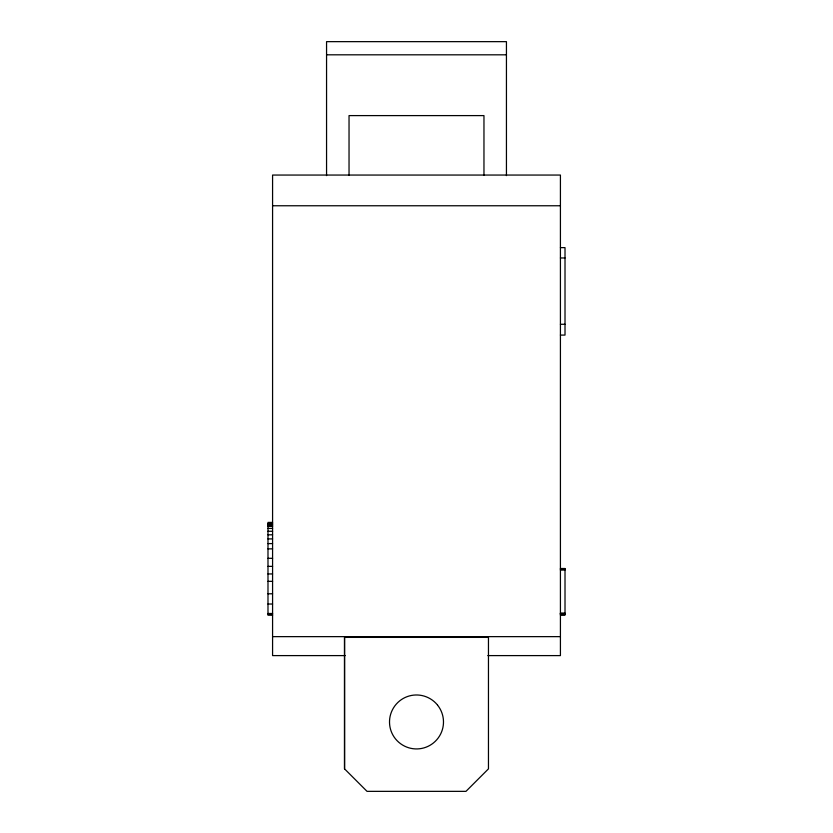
<?xml version="1.0" encoding="UTF-8"?>
<svg xmlns="http://www.w3.org/2000/svg" width="833" height="833" viewBox="0 0 833 833"><rect width="100%" height="100%" fill="white"/><g stroke="black" fill="none" stroke-linecap="round" stroke-linejoin="round"><path stroke-width="1.25" d="M344.539 768.859L344.539 637.391L488.461 637.391L488.461 768.859L465.97 791.35L367.03 791.35L344.539 768.859L344.539 637.391M326.557 54.811L506.443 54.811M272.578 205.761L560.422 205.761M560.422 247.63L565.013 247.63L565.013 335.085L560.422 335.085M560.422 257.97L565.013 257.97M560.422 324.276L565.013 324.276M272.578 522.406L267.987 522.406L267.987 615.223L272.578 615.223M267.987 523.613L272.578 523.613M267.987 524.78L272.578 524.78M267.987 525.186L272.578 525.144M267.987 526.404L272.578 526.404M267.987 528.434L272.578 528.434M267.987 531.267L272.578 531.267M267.987 534.807L272.578 534.807M267.987 538.909L272.578 538.909M267.987 543.595L272.578 543.595M267.987 548.864L272.578 548.864M267.987 558.318L272.578 558.318M267.987 566.367L272.578 566.367M560.422 568.512L565.013 568.512L565.013 615.004L560.422 615.004M560.422 568.887L565.013 568.887M560.422 569.418L565.013 569.418M560.422 570.022L565.013 570.022M267.987 573.947L272.578 573.947M267.987 581.34L272.578 581.34M267.987 593.794L272.578 593.794M267.987 604.019L272.578 604.019M560.422 613.15L565.013 613.15M267.987 613.505L272.578 613.505M560.422 613.525L565.013 613.525M560.422 613.692L565.013 613.682M560.422 613.848L565.013 613.848M267.987 614.056L272.578 614.056M560.422 614.056L565.013 614.056M560.422 614.65L565.013 614.681M272.578 636.641L560.422 636.641M345.185 655.602L272.578 655.602L272.578 175.055L560.422 175.055L560.422 655.602L487.815 655.602M506.443 175.617L506.443 41.65L326.557 41.65L326.557 175.617M483.963 175.367L483.963 115.6L349.037 115.6L349.037 175.367M437.554 705.135A26.875 26.875 0 0 1 440.74 733.821A27.125 27.125 0 0 1 433.368 743.005A26.875 26.875 0 0 1 404.692 746.191A27.125 27.125 0 0 1 395.446 738.829A26.875 26.875 0 0 1 392.26 710.143A27.125 27.125 0 0 1 399.632 700.907A26.875 26.875 0 0 1 428.308 697.721A27.125 27.125 0 0 1 437.554 705.082"/></g></svg>
